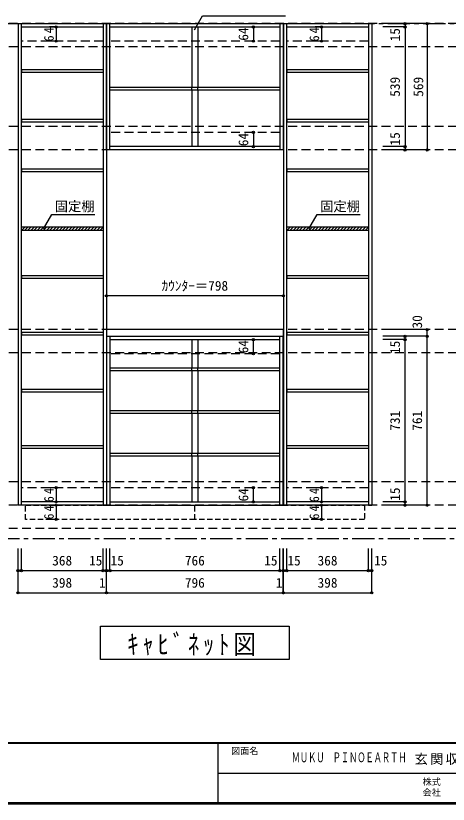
# Model space of a CAD drawing. Units: millimetres at full size, sheet at 1:20; some dimension numbers follow another scale. Extents: x -3893 to 3907, y -2871 to 2783.
# Drawn here: x -904 to 1045, y -2803 to 748 of the extents above; entities that cross this region are included whole.
import ezdxf
from ezdxf.enums import TextEntityAlignment as Align

# ---------------------------------------------------------------- set-up
doc = ezdxf.new("R2010")
doc.units = ezdxf.units.MM
doc.header["$LTSCALE"] = 20
doc.header["$PDMODE"] = 32
doc.header["$PDSIZE"] = 10
for name, pattern in [('CHAIN1', [8, 5, -1, 1, -1]), ('DASHED1', [1.8, 1.2, -0.6]), ('DASHED2', [3, 2, -1])]:
    doc.linetypes.add(name, pattern=pattern)
for name, color, linetype in [('0-1_本体', 2, 'Continuous'), ('0-4_棚', 3, 'Continuous'), ('0-6_桟木', 3, 'Continuous'), ('0-7_', 7, 'Continuous'), ('0-9_', 7, 'DASHED1'), ('0-A_文字', 7, 'Continuous'), ('0-B_寸法', 7, 'Continuous'), ('0-C_ハッチ', 4, 'Continuous'), ('F-1_枠', 6, 'Continuous'), ('F-A_文字', 7, 'Continuous')]:
    doc.layers.add(name, color=color, linetype=linetype)
doc.styles.add('HG明朝B', font='')
doc.styles.add('ＭＳ ゴシック', font='')
doc.styles.get('HG明朝B').set_extended_font_data('HG明朝B')
doc.styles.get('ＭＳ ゴシック').set_extended_font_data('MS Gothic')

msp = doc.modelspace()

# ---------------------------------------------------------------- linework, layer by layer
at = {"layer": '0-1_本体', "color": 3}
for p, q in [((-893.48, 712.33), (-893.48, -1456.67)), ((-893.48, 712.33), (-495.48, 712.33)), ((-878.48, -1456.67), (-878.48, 712.33)), ((-510.48, 712.33), (-510.48, -1456.67)), ((-495.48, 712.33), (-495.48, -1456.67)), ((-479.48, 143.33), (-479.48, 712.33)), ((286.52, 712.33), (286.52, 143.33)), ((302.52, 712.33), (302.52, -1456.67)), ((302.52, 712.33), (700.52, 712.33)), ((317.52, -1456.67), (317.52, 712.33)), ((685.52, 712.33), (685.52, -1456.67)), ((700.52, 712.33), (700.52, -1456.67)), ((-878.48, 697.33), (-510.48, 697.33)), ((-479.48, 697.33), (286.52, 697.33)), ((317.52, 697.33), (685.52, 697.33)), ((286.52, 158.33), (-479.48, 158.33)), ((-494.48, -695.67), (-494.48, -1456.67)), ((-479.48, -695.67), (-479.48, -1456.67)), ((286.52, -1456.67), (286.52, -695.67)), ((301.52, -1456.67), (301.52, -695.67)), ((-479.48, -710.67), (286.52, -710.67)), ((-510.48, -1441.67), (-878.48, -1441.67)), ((-479.48, -1441.67), (286.52, -1441.67)), ((685.52, -1441.67), (317.52, -1441.67)), ((-878.48, -1456.67), (-893.48, -1456.67)), ((-510.48, -1456.67), (-878.48, -1456.67)), ((-510.48, -1456.67), (-495.48, -1456.67)), ((-494.48, -1456.67), (301.52, -1456.67)), ((317.52, -1456.67), (302.52, -1456.67)), ((685.52, -1456.67), (317.52, -1456.67)), ((685.52, -1456.67), (700.52, -1456.67))]:
    msp.add_line(p, q, dxfattribs=at)
at = {"layer": '0-1_本体', "color": 7, "linetype": 'DASHED2'}
for p, q in [((-510.48, 633.33), (-878.48, 633.33)), ((685.52, 633.33), (317.52, 633.33)), ((-510.48, -1377.67), (-878.48, -1377.67)), ((685.52, -1377.67), (317.52, -1377.67))]:
    msp.add_line(p, q, dxfattribs=at)
at = {"layer": '0-1_本体', "color": 3}
msp.add_lwpolyline([(-494.48, 712.33), (301.52, 712.33), (301.52, 143.33), (-494.48, 143.33)], close=True, dxfattribs=at)
at = {"layer": '0-4_棚'}
for p, q in [((-878.48, 506.33), (-510.48, 506.33)), ((-878.48, 506.33), (-878.48, 494.33)), ((317.52, 506.33), (685.52, 506.33)), ((317.52, 506.33), (317.52, 494.33)), ((-878.48, 494.33), (-510.48, 494.33)), ((317.52, 494.33), (685.52, 494.33)), ((-479.48, 426.33), (286.52, 426.33)), ((-479.48, 414.33), (286.52, 414.33)), ((-878.48, 282.33), (-510.48, 282.33)), ((-878.48, 282.33), (-878.48, 270.33)), ((-878.48, 270.33), (-510.48, 270.33)), ((317.52, 282.33), (685.52, 282.33)), ((317.52, 282.33), (317.52, 270.33)), ((317.52, 270.33), (685.52, 270.33)), ((-878.48, 58.33), (-510.48, 58.33)), ((-878.48, 58.33), (-878.48, 46.33)), ((-878.48, 46.33), (-510.48, 46.33)), ((317.52, 58.33), (685.52, 58.33)), ((317.52, 58.33), (317.52, 46.33)), ((317.52, 46.33), (685.52, 46.33)), ((-510.48, -204.67), (-878.48, -204.67)), ((685.52, -204.67), (317.52, -204.67)), ((-510.48, -219.67), (-878.48, -219.67)), ((685.52, -219.67), (317.52, -219.67)), ((-878.48, -421.67), (-510.48, -421.67)), ((-878.48, -421.67), (-878.48, -433.67)), ((317.52, -421.67), (685.52, -421.67)), ((317.52, -421.67), (317.52, -433.67)), ((-878.48, -433.67), (-510.48, -433.67)), ((317.52, -433.67), (685.52, -433.67)), ((-878.48, -677.67), (-510.48, -677.67)), ((-878.48, -677.67), (-878.48, -689.67)), ((-878.48, -689.67), (-510.48, -689.67)), ((317.52, -677.67), (685.52, -677.67)), ((317.52, -677.67), (317.52, -689.67)), ((317.52, -689.67), (685.52, -689.67)), ((-479.48, -837.69), (286.52, -837.69)), ((-479.48, -849.69), (286.52, -849.69)), ((-878.48, -933.67), (-510.48, -933.67)), ((-878.48, -933.67), (-878.48, -945.67)), ((-878.48, -945.67), (-510.48, -945.67)), ((317.52, -933.67), (685.52, -933.67)), ((317.52, -933.67), (317.52, -945.67)), ((317.52, -945.67), (685.52, -945.67)), ((-479.48, -1029.69), (286.52, -1029.69)), ((-479.48, -1041.69), (286.52, -1041.69)), ((-510.48, -1189.67), (-878.48, -1189.67)), ((-510.48, -1201.67), (-878.48, -1201.67)), ((685.52, -1189.67), (317.52, -1189.67)), ((685.52, -1201.67), (317.52, -1201.67)), ((-479.48, -1221.69), (286.52, -1221.69)), ((-479.48, -1233.69), (286.52, -1233.69))]:
    msp.add_line(p, q, dxfattribs=at)
msp.add_lwpolyline([(-495.48, -695.67), (302.52, -695.67), (302.52, -665.67), (-495.48, -665.67)], close=True, dxfattribs=at)
at = {"layer": '0-6_桟木', "color": 7, "linetype": 'DASHED2'}
for p, q in [((286.52, 633.33), (-479.48, 633.33)), ((286.52, 222.33), (-479.48, 222.33)), ((286.52, -774.67), (-479.48, -774.67)), ((286.52, -1377.67), (-479.48, -1377.67))]:
    msp.add_line(p, q, dxfattribs=at)
at = {"layer": '0-7_'}
for p, q in [((-110.48, 697.33), (-110.48, 426.33)), ((-82.48, 697.33), (-82.48, 426.33)), ((-110.48, 414.33), (-110.48, 158.33)), ((-82.48, 414.33), (-82.48, 158.33)), ((-110.48, -710.67), (-110.48, -837.69)), ((-82.48, -710.67), (-82.48, -837.69)), ((-110.48, -849.69), (-110.48, -1029.69)), ((-82.48, -849.69), (-82.48, -1029.69)), ((-110.48, -1041.69), (-110.48, -1221.69)), ((-82.48, -1041.69), (-82.48, -1221.69)), ((-110.48, -1233.69), (-110.48, -1441.67)), ((-82.48, -1233.69), (-82.48, -1441.67))]:
    msp.add_line(p, q, dxfattribs=at)
at = {"layer": '0-7_', "linetype": 'DASHED1'}
for p, q in [((-110.48, 414.33), (-110.48, 426.33)), ((-82.48, 414.33), (-82.48, 426.33)), ((-110.48, -849.69), (-110.48, -837.69)), ((-82.48, -849.69), (-82.48, -837.69)), ((-110.48, -1041.69), (-110.48, -1029.69)), ((-82.48, -1041.69), (-82.48, -1029.69)), ((-110.48, -1233.69), (-110.48, -1221.69)), ((-82.48, -1233.69), (-82.48, -1221.69))]:
    msp.add_line(p, q, dxfattribs=at)
at = {"layer": '0-9_'}
for p, q in [((-860.48, -1456.67), (-96.48, -1456.67)), ((-860.48, -1520.67), (-860.48, -1456.67)), ((-96.48, -1456.67), (667.52, -1456.67)), ((-96.48, -1520.67), (-96.48, -1456.67)), ((-96.48, -1520.67), (-860.48, -1520.67))]:
    msp.add_line(p, q, dxfattribs=at)
msp.add_lwpolyline([(667.52, -1456.67), (667.52, -1520.67), (-96.48, -1520.67)], dxfattribs=at)
at = {"layer": '0-A_文字', "linetype": 'CHAIN1'}
for p, q in [((-3387.48, 712.33), (3184.52, 712.33)), ((-3387.48, -1606.67), (3184.52, -1606.67))]:
    msp.add_line(p, q, dxfattribs=at)
at = {"layer": '0-A_文字'}
for points in [[(-98.49, 683.79), (-61.63, 747.63), (311.51, 747.63)], [(-778.27, -211.68), (-741.41, -147.83), (-547.44, -147.83)], [(417.73, -211.68), (454.59, -147.83), (648.56, -147.83)]]:
    msp.add_lwpolyline(points, dxfattribs=at)
msp.add_lwpolyline([(-521.48, -2001.17), (328.52, -2001.17), (328.52, -2151.17), (-521.48, -2151.17)], close=True, dxfattribs=at)
at = {"layer": '0-B_寸法', "color": 4, "linetype": 'DASHED2'}
for p, q in [((3184.52, 712.33), (-3387.48, 712.33)), ((3184.52, 607.33), (-3387.48, 607.33)), ((3184.52, 248.33), (-3387.48, 248.33)), ((3184.52, 143.33), (-3387.48, 143.33)), ((3184.52, -665.67), (-3387.48, -665.67)), ((3184.52, -770.67), (-3387.48, -770.67)), ((3184.52, -1351.67), (-3387.48, -1351.67)), ((3184.52, -1456.67), (-3387.48, -1456.67)), ((3184.52, -1561.67), (-3387.48, -1561.67))]:
    msp.add_line(p, q, dxfattribs=at)
at = {"layer": '0-B_寸法', "color": 4}
for p, q in [((950.52, 712.33), (750.52, 712.33)), ((850.52, 712.33), (850.52, 143.33)), ((950.52, 712.33), (950.52, 143.33)), ((-721.79, 697.33), (-751.03, 697.33)), ((-721.79, 697.33), (-721.79, 633.33)), ((167.3, 697.33), (164.31, 697.33)), ((167.3, 697.33), (167.3, 633.33)), ((474.21, 697.33), (444.97, 697.33)), ((474.21, 697.33), (474.21, 633.33)), ((850.52, 697.33), (750.52, 697.33)), ((-721.79, 633.33), (-751.03, 633.33)), ((167.3, 633.33), (164.31, 633.33)), ((474.21, 633.33), (444.97, 633.33)), ((167.3, 222.33), (164.31, 222.33)), ((167.3, 222.33), (167.3, 158.33)), ((167.3, 158.33), (164.31, 158.33)), ((850.52, 158.33), (750.52, 158.33)), ((950.52, 143.33), (750.52, 143.33)), ((850.52, 143.33), (750.52, 143.33)), ((302.52, -513.67), (-495.48, -513.67)), ((-495.48, -513.67), (-495.48, -613.67)), ((302.52, -513.67), (302.52, -613.67)), ((950.52, -665.67), (750.52, -665.67)), ((950.52, -695.67), (950.52, -665.67)), ((950.52, -695.67), (750.52, -695.67)), ((950.52, -695.67), (750.52, -695.67)), ((850.52, -710.67), (850.52, -695.67)), ((950.52, -1456.67), (950.52, -695.67)), ((167.3, -710.67), (164.31, -710.67)), ((167.3, -774.67), (167.3, -710.67)), ((850.52, -710.67), (750.52, -710.67)), ((850.52, -1441.67), (850.52, -710.67)), ((167.3, -774.67), (164.31, -774.67)), ((-721.79, -1377.67), (-751.03, -1377.67)), ((-721.79, -1377.67), (-721.79, -1441.67)), ((167.3, -1377.67), (164.31, -1377.67)), ((167.3, -1441.67), (167.3, -1377.67)), ((474.21, -1377.67), (444.97, -1377.67)), ((474.21, -1377.67), (474.21, -1441.67)), ((-721.79, -1441.67), (-751.03, -1441.67)), ((167.3, -1441.67), (164.31, -1441.67)), ((474.21, -1441.67), (444.97, -1441.67)), ((850.52, -1441.67), (750.52, -1441.67)), ((850.52, -1456.67), (850.52, -1441.67)), ((-721.79, -1456.67), (-751.03, -1456.67)), ((-721.79, -1456.67), (-721.79, -1520.67)), ((474.21, -1456.67), (444.97, -1456.67)), ((474.21, -1456.67), (474.21, -1520.67)), ((850.52, -1456.67), (750.52, -1456.67)), ((950.52, -1456.67), (850.52, -1456.67)), ((-721.79, -1520.67), (-751.03, -1520.67)), ((474.21, -1520.67), (444.97, -1520.67)), ((-893.48, -1851.17), (-893.48, -1651.17)), ((-878.48, -1751.17), (-878.48, -1651.17)), ((-510.48, -1751.17), (-510.48, -1651.17)), ((-494.48, -1851.17), (-494.48, -1651.17)), ((-479.48, -1751.17), (-479.48, -1651.17)), ((286.52, -1751.17), (286.52, -1651.17)), ((302.52, -1851.17), (302.52, -1651.17)), ((317.52, -1751.17), (317.52, -1651.17)), ((685.52, -1751.17), (685.52, -1651.17)), ((-893.48, -1751.17), (-878.48, -1751.17)), ((-878.48, -1751.17), (-510.48, -1751.17)), ((-510.48, -1751.17), (-495.48, -1751.17)), ((-494.48, -1751.17), (301.52, -1751.17)), ((302.52, -1751.17), (317.52, -1751.17)), ((317.52, -1751.17), (685.52, -1751.17)), ((685.52, -1751.17), (700.52, -1751.17)), ((-495.48, -1851.17), (-494.48, -1851.17)), ((301.52, -1851.17), (302.52, -1851.17))]:
    msp.add_line(p, q, dxfattribs=at)
for points in [[(-893.48, -1851.17), (-495.48, -1851.17), (-495.48, -1651.17)], [(-494.48, -1851.17), (301.52, -1851.17), (301.52, -1651.17)], [(302.52, -1851.17), (700.52, -1851.17), (700.52, -1651.17)]]:
    msp.add_lwpolyline(points, dxfattribs=at)
at = {"layer": '0-B_寸法'}
for p in [(850.52, 712.33), (950.52, 712.33), (-721.79, 697.33), (167.3, 697.33), (474.21, 697.33), (850.52, 697.33), (-721.79, 633.33), (167.3, 633.33), (474.21, 633.33), (167.3, 222.33), (167.3, 158.33), (850.52, 158.33), (850.52, 143.33), (950.52, 143.33), (-495.48, -513.67), (302.52, -513.67), (950.52, -665.67), (167.3, -710.67), (850.52, -695.67), (850.52, -710.67), (950.52, -695.67), (950.52, -695.67), (167.3, -774.67), (-721.79, -1377.67), (167.3, -1377.67), (474.21, -1377.67), (-721.79, -1441.67), (-721.79, -1456.67), (167.3, -1441.67), (474.21, -1441.67), (474.21, -1456.67), (850.52, -1441.67), (850.52, -1456.67), (950.52, -1456.67), (-721.79, -1520.67), (474.21, -1520.67), (-893.48, -1751.17), (-878.48, -1751.17), (-510.48, -1751.17), (-495.48, -1751.17), (-494.48, -1751.17), (-479.48, -1751.17), (286.52, -1751.17), (301.52, -1751.17), (302.52, -1751.17), (317.52, -1751.17), (685.52, -1751.17), (700.52, -1751.17), (-893.48, -1851.17), (-495.48, -1851.17), (-494.48, -1851.17), (301.52, -1851.17), (302.52, -1851.17), (700.52, -1851.17)]:
    msp.add_point(p, dxfattribs=at)
at = {"layer": '0-C_ハッチ'}
for p, q in [((-878.48, -205.52), (-877.62, -204.67)), ((-878.48, -219.67), (-863.48, -204.67)), ((-864.34, -219.67), (-849.34, -204.67)), ((-850.19, -219.67), (-835.19, -204.67)), ((-836.05, -219.67), (-821.05, -204.67)), ((-821.91, -219.67), (-806.91, -204.67)), ((-807.77, -219.67), (-792.77, -204.67)), ((-793.63, -219.67), (-778.63, -204.67)), ((-779.48, -219.67), (-764.48, -204.67)), ((-765.34, -219.67), (-750.34, -204.67)), ((-751.2, -219.67), (-736.2, -204.67)), ((-737.06, -219.67), (-722.06, -204.67)), ((-722.92, -219.67), (-707.92, -204.67)), ((-708.77, -219.67), (-693.77, -204.67)), ((-694.63, -219.67), (-679.63, -204.67)), ((-680.49, -219.67), (-665.49, -204.67)), ((-666.35, -219.67), (-651.35, -204.67)), ((-652.2, -219.67), (-637.2, -204.67)), ((-638.06, -219.67), (-623.06, -204.67)), ((-623.92, -219.67), (-608.92, -204.67)), ((-609.78, -219.67), (-594.78, -204.67)), ((-595.64, -219.67), (-580.64, -204.67)), ((-581.49, -219.67), (-566.49, -204.67)), ((-567.35, -219.67), (-552.35, -204.67)), ((-553.21, -219.67), (-538.21, -204.67)), ((-539.07, -219.67), (-524.07, -204.67)), ((-524.93, -219.67), (-509.93, -204.67)), ((317.52, -205.52), (318.38, -204.67)), ((317.52, -219.67), (332.52, -204.67)), ((331.66, -219.67), (346.66, -204.67)), ((345.81, -219.67), (360.81, -204.67)), ((359.95, -219.67), (374.95, -204.67)), ((374.09, -219.67), (389.09, -204.67)), ((388.23, -219.67), (403.23, -204.67)), ((402.37, -219.67), (417.37, -204.67)), ((416.52, -219.67), (431.52, -204.67)), ((430.66, -219.67), (445.66, -204.67)), ((444.8, -219.67), (459.8, -204.67)), ((458.94, -219.67), (473.94, -204.67)), ((473.08, -219.67), (488.08, -204.67)), ((487.23, -219.67), (502.23, -204.67)), ((501.37, -219.67), (516.37, -204.67)), ((515.51, -219.67), (530.51, -204.67)), ((529.65, -219.67), (544.65, -204.67)), ((543.8, -219.67), (558.8, -204.67)), ((557.94, -219.67), (572.94, -204.67)), ((572.08, -219.67), (587.08, -204.67)), ((586.22, -219.67), (601.22, -204.67)), ((600.36, -219.67), (615.36, -204.67)), ((614.51, -219.67), (629.51, -204.67)), ((628.65, -219.67), (643.65, -204.67)), ((642.79, -219.67), (657.79, -204.67)), ((656.93, -219.67), (671.93, -204.67)), ((671.07, -219.67), (686.07, -204.67)), ((-510.78, -219.67), (-510.48, -219.36)), ((685.22, -219.67), (685.52, -219.36))]:
    msp.add_line(p, q, dxfattribs=at)
at = {"layer": 'F-1_枠'}
for p, q in [((3906.61, -2526.67), (-3893.39, -2526.67)), ((3906.61, -2530), (-3893.39, -2530)), ((6.61, -2530), (6.61, -2796.67)), ((6.61, -2663.33), (3899.95, -2663.34)), ((3906.61, -2796.67), (-3893.39, -2796.67)), ((3906.61, -2800), (-3893.39, -2800)), ((3906.61, -2803.33), (-3893.39, -2803.33))]:
    msp.add_line(p, q, dxfattribs=at)

# ---------------------------------------------------------------- texts
at = {"layer": '0-A_文字', "style": 'ＭＳ ゴシック'}
for p in [(-728.27, -145.7), (467.73, -145.7)]:
    msp.add_text('固定棚', height=43.99, dxfattribs=at).set_placement(p, align=Align.BOTTOM_LEFT)
at = {"layer": '0-A_文字', "insert": (-401.48, -2136.17), "char_height": 87.98, "attachment_point": 7, "style": 'ＭＳ ゴシック'}
msp.add_mtext('\\T1.34;\\W0.85;ｷｬﾋﾞﾈｯﾄ図', dxfattribs=at)
at = {"layer": '0-B_寸法', "style": 'ＭＳ ゴシック'}
for s, p in [('64', (157.3, 635.33)), ('15', (840.52, 632.33)), ('539', (840.52, 382.83)), ('569', (945.73, 382.83)), ('64', (157.3, 160.33)), ('15', (840.52, 163.33)), ('30', (940.52, -660.67)), ('64', (157.3, -772.67)), ('15', (840.52, -775.67)), ('731', (840.52, -1121.17)), ('761', (940.52, -1121.17)), ('64', (157.3, -1439.67)), ('15', (840.52, -1436.67))]:
    msp.add_text(s, height=43.99, rotation=90, dxfattribs=at).set_placement(p, align=Align.BOTTOM_LEFT)
for s, p in [('ｶｳﾝﾀｰ＝798', (-246.48, -503.67)), ('368', (-739.48, -1741.17)), ('15', (-573.48, -1741.17)), ('15', (-476.48, -1741.17)), ('766', (-141.48, -1741.17)), ('15', (216.12, -1741.17)), ('15', (320.52, -1741.17)), ('368', (456.52, -1741.17)), ('15', (711.03, -1741.17)), ('398', (-739.48, -1841.17)), ('1', (-528.48, -1841.17)), ('796', (-141.48, -1841.17)), ('1', (268.52, -1841.17)), ('398', (456.52, -1841.17))]:
    msp.add_text(s, height=43.99, dxfattribs=at).set_placement(p, align=Align.BOTTOM_LEFT)
at = {"layer": '0-B_寸法', "char_height": 43.99, "attachment_point": 7, "rotation": 90, "style": 'ＭＳ ゴシック'}
for insert in [(-731.79, 632), (464.21, 632), (-731.79, -1443), (464.21, -1443), (-731.79, -1521.17), (464.21, -1521.17)]:
    msp.add_mtext('\\T1.36;\\W0.9;64', dxfattribs=dict(at, insert=insert))
at = {"layer": 'F-A_文字', "style": 'ＭＳ ゴシック'}
for s, p in [('図面名', (66.61, -2586.67)), ('株式', (929.94, -2726)), ('会社', (929.94, -2774))]:
    msp.add_text(s, height=29.33, dxfattribs=at).set_placement(p, align=Align.BOTTOM_LEFT)
at = {"layer": 'F-A_文字', "style": 'HG明朝B', "width": 0.6}
msp.add_text('ＭＵＫＵ\u3000ＰＩＮＯＥＡＲＴＨ', height=43.99, dxfattribs=at).set_placement((339.95, -2627.19), align=Align.BOTTOM_LEFT)
at = {"layer": 'F-A_文字', "insert": (893.56, -2626.67), "char_height": 43.99, "attachment_point": 7, "style": 'ＭＳ ゴシック'}
msp.add_mtext('\\T1.17;玄関収納', dxfattribs=at)

doc.saveas('drawing.dxf')
